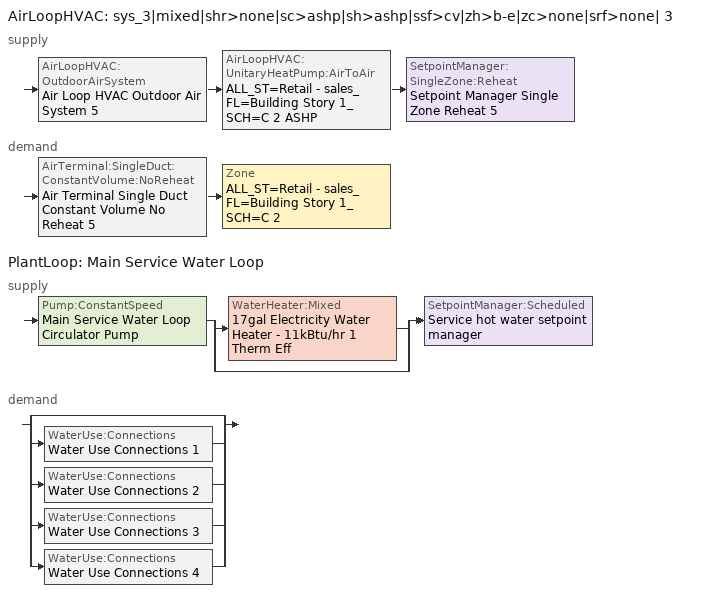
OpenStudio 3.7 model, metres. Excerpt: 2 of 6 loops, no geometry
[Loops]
AirLoopHVAC 'sys_3|mixed|shr>none|sc>ashp|sh>ashp|ssf>cv|zh>b-e|zc>none|srf>none| 3'
 supply: AirLoopHVAC:OutdoorAirSystem 'Air Loop HVAC Outdoor Air System 5' > AirLoopHVAC:UnitaryHeatPump:AirToAir 'ALL_ST=Retail - sales_FL=Building Story 1_SCH=C 2 ASHP' > SetpointManager:SingleZone:Reheat 'Setpoint Manager Single Zone Reheat 5'
 demand: AirTerminal:SingleDuct:ConstantVolume:NoReheat 'Air Terminal Single Duct Constant Volume No Reheat 5' > Zone 'ALL_ST=Retail - sales_FL=Building Story 1_SCH=C 2'
PlantLoop 'Main Service Water Loop'
 supply: Pump:ConstantSpeed 'Main Service Water Loop Circulator Pump' > split
  | WaterHeater:Mixed '17gal Electricity Water Heater - 11kBtu/hr 1 Therm Eff'
  | bypass
  join > SetpointManager:Scheduled 'Service hot water setpoint manager'
 demand: split
  | bypass
  | WaterUse:Connections 'Water Use Connections 1'
  | WaterUse:Connections 'Water Use Connections 2'
  | WaterUse:Connections 'Water Use Connections 3'
  | WaterUse:Connections 'Water Use Connections 4'
[Sizing:Zone]
ALL_ST=Retail - sales_FL=Building Story 1_SCH=C 2: Zone Cooling Design Supply Air Temperature Input Method=TemperatureDifference; Zone Cooling Design Supply Air Temperature {C}=14; Zone Cooling Design Supply Air Temperature Difference {deltaC}=11; Zone Heating Design Supply Air Temperature Input Method=TemperatureDifference; Zone Heating Design Supply Air Temperature {C}=40; Zone Heating Design Supply Air Temperature Difference {deltaC}=21; Zone Cooling Design Supply Air Humidity Ratio {kg-H2O/kg-air}=0.0085; Zone Heating Design Supply Air Humidity Ratio {kg-H2O/kg-air}=0.008; Zone Heating Sizing Factor=1.3; Zone Cooling Sizing Factor=1; Cooling Design Air Flow Method=DesignDay; Heating Design Air Flow Method=DesignDay; Account for Dedicated Outdoor Air System=No; Dedicated Outdoor Air System Control Strategy=NeutralSupplyAir; Dedicated Outdoor Air Low Setpoint Temperature for Design {C}=autosize; Dedicated Outdoor Air High Setpoint Temperature for Design {C}=autosize; Zone Load Sizing Method=Sensible Load Only No Latent Load; Zone Latent Cooling Design Supply Air Humidity Ratio Input Method=HumidityRatioDifference; Zone Cooling Design Supply Air Humidity Ratio Difference {kgWater/kgDryAir}=0.005; Zone Latent Heating Design Supply Air Humidity Ratio Input Method=HumidityRatioDifference; Zone Humidification Design Supply Air Humidity Ratio Difference {kgWater/kgDryAir}=0.005
[Zone equipment]
ALL_ST=Retail - sales_FL=Building Story 1_SCH=C 2: Zone HVAC Baseboard Convective Electric 5, Air Terminal Single Duct Constant Volume No Reheat 5
[AirLoopHVAC]
sys_3|mixed|shr>none|sc>ashp|sh>ashp|ssf>cv|zh>b-e|zc>none|srf>none| 3: Availability Schedule=sys_3|mixed|shr>none|sc>ashp|sh>ashp|ssf>cv|zh>b-e|zc>none|srf>none| 3 Occ Sch; Design Supply Air Flow Rate {m3/s}=autosize; Design Return Air Flow Fraction of Supply Air Flow=1
[Sizing:System]
sys_3|mixed|shr>none|sc>ashp|sh>ashp|ssf>cv|zh>b-e|zc>none|srf>none| 3: Type of Load to Size On=Sensible; Design Outdoor Air Flow Rate {m3/s}=Autosize; Central Heating Maximum System Air Flow Ratio=1; Preheat Design Temperature {C}=7; Preheat Design Humidity Ratio {kg-H2O/kg-Air}=0.008; Precool Design Temperature {C}=13; Precool Design Humidity Ratio {kg-H2O/kg-Air}=0.008; Central Cooling Design Supply Air Temperature {C}=13; Central Heating Design Supply Air Temperature {C}=43; Sizing Option=NonCoincident; 100% Outdoor Air in Cooling=No; 100% Outdoor Air in Heating=No; Central Cooling Design Supply Air Humidity Ratio {kg-H2O/kg-Air}=0.0085; Central Heating Design Supply Air Humidity Ratio {kg-H2O/kg-Air}=0.008; Cooling Design Air Flow Method=DesignDay; Cooling Design Air Flow Rate {m3/s}=0; Heating Design Air Flow Method=DesignDay; Heating Design Air Flow Rate {m3/s}=0; System Outdoor Air Method=ZoneSum; Zone Maximum Outdoor Air Fraction=1; Cooling Supply Air Flow Rate Per Floor Area {m3/s-m2}=0.00996765; Cooling Fraction of Autosized Cooling Supply Air Flow Rate=1; Cooling Supply Air Flow Rate Per Unit Cooling Capacity {m3/s-W}=3.94755e-05; Heating Supply Air Flow Rate Per Floor Area {m3/s-m2}=0.00996765; Heating Fraction of Autosized Heating Supply Air Flow Rate=1; Heating Fraction of Autosized Cooling Supply Air Flow Rate=1; Heating Supply Air Flow Rate Per Unit Heating Capacity {m3/s-W}=3.15882e-05; Cooling Design Capacity Method=CoolingDesignCapacity; Cooling Design Capacity {W}=autosize; Cooling Design Capacity Per Floor Area {W/m2}=234.7; Fraction of Autosized Cooling Design Capacity=1; Heating Design Capacity Method=HeatingDesignCapacity; Heating Design Capacity {W}=autosize; Heating Design Capacity Per Floor Area {W/m2}=157; Fraction of Autosized Heating Design Capacity=1; Central Cooling Capacity Control Method=OnOff; Occupant Diversity=autosize
[Fan:OnOff]
Fan On Off 5: Availability Schedule=Always On Discrete; Fan Total Efficiency=0.39975; Pressure Rise {Pa}=1110.94; Maximum Flow Rate {m3/s}=autosize; Motor Efficiency=0.615; Motor In Airstream Fraction=1; Fan Power Ratio Function of Speed Ratio Curve=Fan On Off Power Curve 4; Fan Efficiency Ratio Function of Speed Ratio Curve=Fan On Off Efficiency Curve 4
[Coil:Cooling:DX:SingleSpeed]
CoilCoolingDXSingleSpeed_ashp 4 378kBtu/hr 7.76EER: Availability Schedule=Always On Discrete; Rated Total Cooling Capacity {W}=autosize; Rated Sensible Heat Ratio=autosize; Rated COP {W/W}=2.72072; Rated Air Flow Rate {m3/s}=autosize; Rated Evaporator Fan Power Per Volume Flow Rate 2017 {W/(m3/s)}=773.3; Rated Evaporator Fan Power Per Volume Flow Rate 2023 {W/(m3/s)}=934.4; Total Cooling Capacity Function of Temperature Curve=DXCOOL-NECB2011-REF-CAPFT; Total Cooling Capacity Function of Flow Fraction Curve=DXCOOL-NECB2011-REF-CAPFFLOW; Energy Input Ratio Function of Temperature Curve=DXCOOL-NECB2011-REF-COOLEIRFT; Energy Input Ratio Function of Flow Fraction Curve=DXCOOL-NECB2011-REF-COOLEIRFFLOW; Part Load Fraction Correlation Curve=DXCOOL-NECB2011-REF-COOLPLFFPLR; Minimum Outdoor Dry-Bulb Temperature for Compressor Operation {C}=-25; Nominal Time for Condensate Removal to Begin {s}=0; Ratio of Initial Moisture Evaporation Rate and Steady State Latent Capacity=0; Maximum Cycling Rate {cycles/hr}=0; Latent Capacity Time Constant {s}=0; Condenser Type=AirCooled; Evaporative Condenser Effectiveness=0.9; Evaporative Condenser Air Flow Rate {m3/s}=autosize; Evaporative Condenser Pump Rated Power Consumption {W}=autosize; Crankcase Heater Capacity {W}=0; Maximum Outdoor Dry-Bulb Temperature for Crankcase Heater Operation {C}=10; Basin Heater Capacity {W/K}=0; Basin Heater Setpoint Temperature {C}=2
[Coil:Heating:DX:SingleSpeed]
CoilHeatingDXSingleSpeed_ashp 4 274 Clg kBtu/hr 3.2COPH: Availability Schedule=Always On Discrete; Rated Total Heating Capacity {W}=80185.3; Rated COP {W/W}=3.52798; Rated Air Flow Rate {m3/s}=Autosize; Rated Supply Fan Power Per Volume Flow Rate 2017 {W/(m3/s)}=773.3; Rated Supply Fan Power Per Volume Flow Rate 2023 {W/(m3/s)}=934.4; Total Heating Capacity Function of Temperature Curve=DXHEAT-NECB2011-REF-CAPFT; Total Heating Capacity Function of Flow Fraction Curve=DXHEAT-NECB2011-REF-CAPFFLOW; Energy Input Ratio Function of Temperature Curve=DXHEAT-NECB2011-REF-EIRFT; Energy Input Ratio Function of Flow Fraction Curve=DXHEAT-NECB2011-REF-EIRFFLOW; Part Load Fraction Correlation Curve=DXHEAT-NECB2011-REF-PLFFPLR; Minimum Outdoor Dry-Bulb Temperature for Compressor Operation {C}=-10; Defrost Strategy=Resistive; Defrost Control=Timed; Defrost Time Period Fraction=0.166667; Resistive Defrost Heater Capacity {W}=2000
[Controller:OutdoorAir]
Controller Outdoor Air 5: Minimum Outdoor Air Flow Rate {m3/s}=autosize; Maximum Outdoor Air Flow Rate {m3/s}=Autosize; Economizer Control Type=DifferentialEnthalpy; Economizer Control Action Type=ModulateFlow; Lockout Type=NoLockout; Minimum Limit Type=FixedMinimum; Minimum Outdoor Air Schedule=sys_3|mixed|shr>none|sc>ashp|sh>ashp|ssf>cv|zh>b-e|zc>none|srf>none| 3 Occ Sch; Controller Mechanical Ventilation=Controller Mechanical Ventilation 5; High Humidity Control=No; Heat Recovery Bypass Control Type=BypassWhenWithinEconomizerLimits; Economizer Operation Staging=InterlockedWithMechanicalCooling
[Controller:MechanicalVentilation]
Controller Mechanical Ventilation 5: Availability Schedule=Always On Discrete; System Outdoor Air Method=ZoneSum
[AirLoopHVAC:OutdoorAirSystem]
Air Loop HVAC Outdoor Air System 5: Controller=Controller Outdoor Air 5
[Coil:Heating:Gas]
Coil Heating Gas 5: Availability Schedule=Always On Discrete; Gas Burner Efficiency=0.81; Nominal Capacity {W}=AutoSize; On Cycle Parasitic Electric Load {W}=0; Part Load Fraction Correlation Curve=FURNACE-EFFPLR-NECB2011; Off Cycle Parasitic Gas Load {W}=0
[AirLoopHVAC:UnitaryHeatPump:AirToAir]
ALL_ST=Retail - sales_FL=Building Story 1_SCH=C 2 ASHP: Availability Schedule=Always On Discrete; Supply Air Flow Rate During Cooling Operation {m3/s}=Autosize; Supply Air Flow Rate During Heating Operation {m3/s}=Autosize; Controlling Zone or Thermostat Location=ALL_ST=Retail - sales_FL=Building Story 1_SCH=C 2; Supply Air Fan=Fan On Off 5; Heating Coil=CoilHeatingDXSingleSpeed_ashp 4 274 Clg kBtu/hr 3.2COPH; Cooling Coil=CoilCoolingDXSingleSpeed_ashp 4 378kBtu/hr 7.76EER; Supplemental Heating Coil=Coil Heating Gas 5; Maximum Supply Air Temperature from Supplemental Heater {C}=Autosize; Supply Air Fan Operating Mode Schedule=sys_3|mixed|shr>none|sc>ashp|sh>ashp|ssf>cv|zh>b-e|zc>none|srf>none| 3 Occ Sch
[SetpointManager:SingleZone:Reheat]
Setpoint Manager Single Zone Reheat 5: Minimum Supply Air Temperature {C}=13; Maximum Supply Air Temperature {C}=43; Control Zone=ALL_ST=Retail - sales_FL=Building Story 1_SCH=C 2; Setpoint Node or NodeList=sys_3|mixed|shr>none|sc>ashp|sh>ashp|ssf>cv|zh>b-e|zc>none|srf>none| 3 Supply Outlet Node
[ZoneHVAC:Baseboard:Convective:Electric]
Zone HVAC Baseboard Convective Electric 5: Availability Schedule=Always On Discrete; Nominal Capacity {W}=autosize; Efficiency=1
[AirTerminal:SingleDuct:ConstantVolume:NoReheat]
Air Terminal Single Duct Constant Volume No Reheat 5: Availability Schedule=Always On Discrete; Maximum Air Flow Rate {m3/s}=AutoSize
[PlantLoop]
Main Service Water Loop: Glycol Concentration=0; Maximum Loop Temperature {C}=60; Minimum Loop Temperature {C}=10; Plant Loop Volume {m3}=Autocalculate; Load Distribution Scheme=Optimal
[Sizing:Plant]
Main Service Water Loop: Loop Type=Heating; Design Loop Exit Temperature {C}=60; Loop Design Temperature Difference {deltaC}=5; Sizing Option=NonCoincident; Zone Timesteps in Averaging Window=1; Coincident Sizing Factor Mode=None
[SetpointManager:Scheduled]
Service hot water setpoint manager: Control Variable=Temperature; Schedule=Service Water Loop Temp - 140F; Setpoint Node or NodeList=Main Service Water Loop Supply Outlet Node
[Pump:ConstantSpeed]
Main Service Water Loop Circulator Pump: Rated Flow Rate {m3/s}=autosize; Rated Pump Head {Pa}=1.16514e+06; Rated Power Consumption {W}=autosize; Motor Efficiency=0.7; Fraction of Motor Inefficiencies to Fluid Stream=0; Pump Control Type=Intermittent; Design Power Sizing Method=PowerPerFlowPerPressure; Design Electric Power per Unit Flow Rate {W/(m3/s)}=348701.1; Design Shaft Power per Unit Flow Rate per Unit Head {W-s/m3-Pa}=1.28205
[WaterHeater:Mixed]
17gal Electricity Water Heater - 11kBtu/hr 1 Therm Eff: Tank Volume {m3}=0.0625907; Setpoint Temperature Schedule=Service Water Loop Temp - 140F; Deadband Temperature Difference {deltaC}=2; Maximum Temperature Limit {C}=60; Heater Control Type=Cycle; Heater Maximum Capacity {W}=3270.36; Heater Fuel Type=Electricity; Heater Thermal Efficiency=1; Off Cycle Parasitic Fuel Consumption Rate {W}=15.2719; Off Cycle Parasitic Fuel Type=Electricity; Off Cycle Parasitic Heat Fraction to Tank=0.8; On Cycle Parasitic Fuel Consumption Rate {W}=15.2719; On Cycle Parasitic Fuel Type=Electricity; On Cycle Parasitic Heat Fraction to Tank=0; Ambient Temperature Indicator=Schedule; Ambient Temperature Schedule=Water Heater Ambient Temp Schedule - 70.0f; Off Cycle Loss Coefficient to Ambient Temperature {W/K}=1.35047; On Cycle Loss Coefficient to Ambient Temperature {W/K}=1.35047; Use Side Effectiveness=1; Source Side Effectiveness=1; Use Side Design Flow Rate {m3/s}=autosize; Source Side Design Flow Rate {m3/s}=autosize; Indirect Water Heating Recovery Time {hr}=1.5; Source Side Flow Control Mode=IndirectHeatPrimarySetpoint
[WaterHeater:Sizing]
17gal Electricity Water Heater - 11kBtu/hr 1 Therm Eff: Design Mode=PeakDraw; Time Storage Can Meet Peak Draw {hr}=0.538503; Time for Tank Recovery {hr}=0; Nominal Tank Volume for Autosizing Plant Connections {m3}=1
[WaterUse:Connections] Drain Water Heat Exchanger Type=None; Drain Water Heat Exchanger Destination=Plant
Name | Water Use Equipment Name 1
Water Use Connections 1 | Back_space Service Water Use 0.1gal/min
Water Use Connections 2 | Core_retail Service Water Use 0.18gal/min
Water Use Connections 3 | Front_retail Service Water Use 0.02gal/min
Water Use Connections 4 | Point_of_sale Service Water Use 0.02gal/min
[WaterUse:Equipment:Definition]
Name | Peak Flow Rate {m3/s} | Target Temperature Schedule | Sensible Fraction Schedule | Latent Fraction Schedule
Back_space Service Water Use Def 0.1gal/min | 6.1346e-06 | Schedule Ruleset 5 | Schedule Ruleset 3 | Schedule Ruleset 4
Core_retail Service Water Use Def 0.18gal/min | 1.14419e-05 | Schedule Ruleset 8 | Schedule Ruleset 6 | Schedule Ruleset 7
Front_retail Service Water Use Def 0.02gal/min | 1.07814e-06 | Schedule Ruleset 11 | Schedule Ruleset 9 | Schedule Ruleset 10
Point_of_sale Service Water Use Def 0.02gal/min | 1.07814e-06 | Schedule Ruleset 14 | Schedule Ruleset 12 | Schedule Ruleset 13
[WaterUse:Equipment]
Name | Water Use Equipment Definition | Space | Flow Rate Fraction Schedule
Back_space Service Water Use 0.1gal/min | Back_space Service Water Use Def 0.1gal/min | Back_Space | NECB-E-Service Water Heating
Core_retail Service Water Use 0.18gal/min | Core_retail Service Water Use Def 0.18gal/min | Core_Retail | NECB-C-Service Water Heating
Front_retail Service Water Use 0.02gal/min | Front_retail Service Water Use Def 0.02gal/min | Front_Retail | NECB-C-Service Water Heating
Point_of_sale Service Water Use 0.02gal/min | Point_of_sale Service Water Use Def 0.02gal/min | Point_Of_Sale | NECB-C-Service Water Heating
[Schedule:Ruleset]
Service Water Loop Temp - 140F: Default Day Schedule=Service Water Loop Temp - 140F Default
Water Heater Ambient Temp Schedule - 70.0f: Default Day Schedule=Water Heater Ambient Temp Schedule 70.0F Default
Schedule Ruleset 3: Default Day Schedule=Schedule Day 5
Schedule Ruleset 4: Default Day Schedule=Schedule Day 6
Schedule Ruleset 5: Default Day Schedule=Schedule Day 7
NECB-E-Service Water Heating: Default Day Schedule=NECB-E-Service Water Heating Default
Schedule Ruleset 6: Default Day Schedule=Schedule Day 8
Schedule Ruleset 7: Default Day Schedule=Schedule Day 9
Schedule Ruleset 8: Default Day Schedule=Schedule Day 10
NECB-C-Service Water Heating: Default Day Schedule=NECB-C-Service Water Heating Default
Schedule Ruleset 9: Default Day Schedule=Schedule Day 11
Schedule Ruleset 10: Default Day Schedule=Schedule Day 12
Schedule Ruleset 11: Default Day Schedule=Schedule Day 13
Schedule Ruleset 12: Default Day Schedule=Schedule Day 14
Schedule Ruleset 13: Default Day Schedule=Schedule Day 15
Schedule Ruleset 14: Default Day Schedule=Schedule Day 16
sys_3|mixed|shr>none|sc>ashp|sh>ashp|ssf>cv|zh>b-e|zc>none|srf>none| 3 Occ Sch: Default Day Schedule=sys_3|mixed|shr>none|sc>ashp|sh>ashp|ssf>cv|zh>b-e|zc>none|srf>none| 3 Occ Sch Default; Summer Design Day Schedule=sys_3|mixed|shr>none|sc>ashp|sh>ashp|ssf>cv|zh>b-e|zc>none|srf>none| 3 Occ Sch Summer Design Day; Winter Design Day Schedule=sys_3|mixed|shr>none|sc>ashp|sh>ashp|ssf>cv|zh>b-e|zc>none|srf>none| 3 Occ Sch Winter Design Day
[Schedule:Day]
Service Water Loop Temp - 140F Default; Schedule Day 7; Schedule Day 10; Schedule Day 13; Schedule Day 16: 24, 0, 60
Water Heater Ambient Temp Schedule 70.0F Default: 24, 0, 21.1111
Schedule Day 5; Schedule Day 8; Schedule Day 11; Schedule Day 14: 24, 0, 0.2
Schedule Day 6; NECB-E-Service Water Heating Sun|Hol Day; Schedule Day 9; Schedule Day 12; Schedule Day 15: 24, 0, 0.05
NECB-E-Service Water Heating Default; NECB-E-Service Water Heating Default|Wkdy Day: 8, 0, 0.05, 9, 0, 0.1, 10, 0, 0.4, 12, 0, 0.5, 13, 0, 0.7, 14, 0, 0.9, 15, 0, 0.8, 16, 0, 0.7, 17, 0, 0.8, 18, 0, 0.3, 24, 0, 0.05
NECB-E-Service Water Heating Sat Day: 10, 0, 0.05, 12, 0, 0.2, 13, 0, 0.4, 16, 0, 0.2, 24, 0, 0.05
NECB-C-Service Water Heating Default; NECB-C-Service Water Heating Default|Wkdy Day: 8, 0, 0.05, 9, 0, 0.1, 10, 0, 0.2, 11, 0, 0.3, 12, 0, 0.4, 16, 0, 0.8, 17, 0, 0.6, 18, 0, 0.4, 19, 0, 0.3, 21, 0, 0.2, 24, 0, 0.05
NECB-C-Service Water Heating Sat Day: 8, 0, 0.05, 9, 0, 0.1, 10, 0, 0.2, 11, 0, 0.3, 12, 0, 0.5, 16, 0, 0.9, 17, 0, 0.7, 18, 0, 0.5, 19, 0, 0.3, 21, 0, 0.2, 24, 0, 0.05
NECB-C-Service Water Heating Sun|Hol Day: 10, 0, 0.05, 11, 0, 0.1, 12, 0, 0.2, 13, 0, 0.4, 15, 0, 0.8, 16, 0, 0.6, 17, 0, 0.4, 18, 0, 0.3, 19, 0, 0.2, 24, 0, 0.05
sys_3|mixed|shr>none|sc>ashp|sh>ashp|ssf>cv|zh>b-e|zc>none|srf>none| 3 Occ Sch Default: 9, 0, 0, 21, 0, 1, 24, 0, 0
sys_3|mixed|shr>none|sc>ashp|sh>ashp|ssf>cv|zh>b-e|zc>none|srf>none| 3 Occ Sch Winter Design Day; sys_3|mixed|shr>none|sc>ashp|sh>ashp|ssf>cv|zh>b-e|zc>none|srf>none| 3 Occ Sch Summer Design Day: 24, 0, 1
Schedule Day 20: 11, 0, 0, 19, 0, 1, 24, 0, 0
[Schedule:Rule] Date Specification Type=DateRange; Start Month=1; Start Day=1; End Month=12; End Day=31
Name | Schedule Ruleset | Rule Order | Day Schedule | Apply Monday | Apply Tuesday | Apply Wednesday | Apply Thursday | Apply Friday | Apply Saturday | Apply Sunday
Schedule Rule 32 | NECB-E-Service Water Heating | 2 | NECB-E-Service Water Heating Default|Wkdy Day | Yes | Yes | Yes | Yes | Yes
Schedule Rule 33 | NECB-E-Service Water Heating | 1 | NECB-E-Service Water Heating Sat Day |  |  |  |  |  | Yes
Schedule Rule 34 | NECB-E-Service Water Heating | 0 | NECB-E-Service Water Heating Sun|Hol Day |  |  |  |  |  |  | Yes
Schedule Rule 35 | NECB-C-Service Water Heating | 2 | NECB-C-Service Water Heating Default|Wkdy Day | Yes | Yes | Yes | Yes | Yes
Schedule Rule 36 | NECB-C-Service Water Heating | 1 | NECB-C-Service Water Heating Sat Day |  |  |  |  |  | Yes
Schedule Rule 37 | NECB-C-Service Water Heating | 0 | NECB-C-Service Water Heating Sun|Hol Day |  |  |  |  |  |  | Yes
Schedule Rule 41 | sys_3|mixed|shr>none|sc>ashp|sh>ashp|ssf>cv|zh>b-e|zc>none|srf>none| 3 Occ Sch | 0 | Schedule Day 20 |  |  |  |  |  |  | Yes
[Schedule:Constant]
Always On Discrete: Value=1
[Curve:Exponent]
Fan On Off Power Curve 4: Coefficient1 Constant=1; Coefficient2 Constant=0; Coefficient3 Constant=0; Minimum Value of x=0; Maximum Value of x=1
[Curve:Cubic]
Name | Coefficient1 Constant | Coefficient2 x | Coefficient3 x**2 | Coefficient4 x**3 | Minimum Value of x | Maximum Value of x
Fan On Off Efficiency Curve 4 | 1 | 0 | 0 | 0 | 0 | 1
DXHEAT-NECB2011-REF-CAPFT | 0.729009 | 0.0319275 | 0.000136404 | -8.748e-06 | -20 | 20
DXHEAT-NECB2011-REF-CAPFFLOW | 0.84 | 0.16 | 0 | 0 | 0.5 | 1.5
DXHEAT-NECB2011-REF-EIRFT | 1.2183 | -0.03612 | 0.00142 | -2.68e-05 | -20 | 20
DXHEAT-NECB2011-REF-PLFFPLR | 0.3696 | 2.3362 | -2.9577 | 1.2596 | 0.7 | 1
DXCOOL-NECB2011-REF-COOLPLFFPLR | 0.0277 | 4.9151 | -8.184 | 4.2702 | 0.7 | 1
FURNACE-EFFPLR-NECB2011 | 0.722 | 0.8211 | -1.0396 | 0.5 | 0 | 1
[Curve:Biquadratic] Minimum Value of x=13; Maximum Value of x=24; Minimum Value of y=24; Maximum Value of y=46
Name | Coefficient1 Constant | Coefficient2 x | Coefficient3 x**2 | Coefficient4 y | Coefficient5 y**2 | Coefficient6 x*y
DXCOOL-NECB2011-REF-CAPFT | 0.867905 | 0.0142459 | 0.00055436 | -0.0075575 | 3.3e-05 | -0.0001918
DXCOOL-NECB2011-REF-COOLEIRFT | 0.114171 | 0.0281822 | -0.0004199 | 0.0214108 | 0.000161028 | -0.000679104
[Curve:Quadratic]
Name | Coefficient1 Constant | Coefficient2 x | Coefficient3 x**2 | Minimum Value of x | Maximum Value of x
DXHEAT-NECB2011-REF-EIRFFLOW | 1.3824 | -0.4336 | 0.0512 | 0 | 1
DXCOOL-NECB2011-REF-CAPFFLOW | 0.8 | 0.2 | 0 | 0.5 | 1.5
DXCOOL-NECB2011-REF-COOLEIRFFLOW | 1.1552 | -0.1808 | 0.0256 | 0.5 | 1.5
